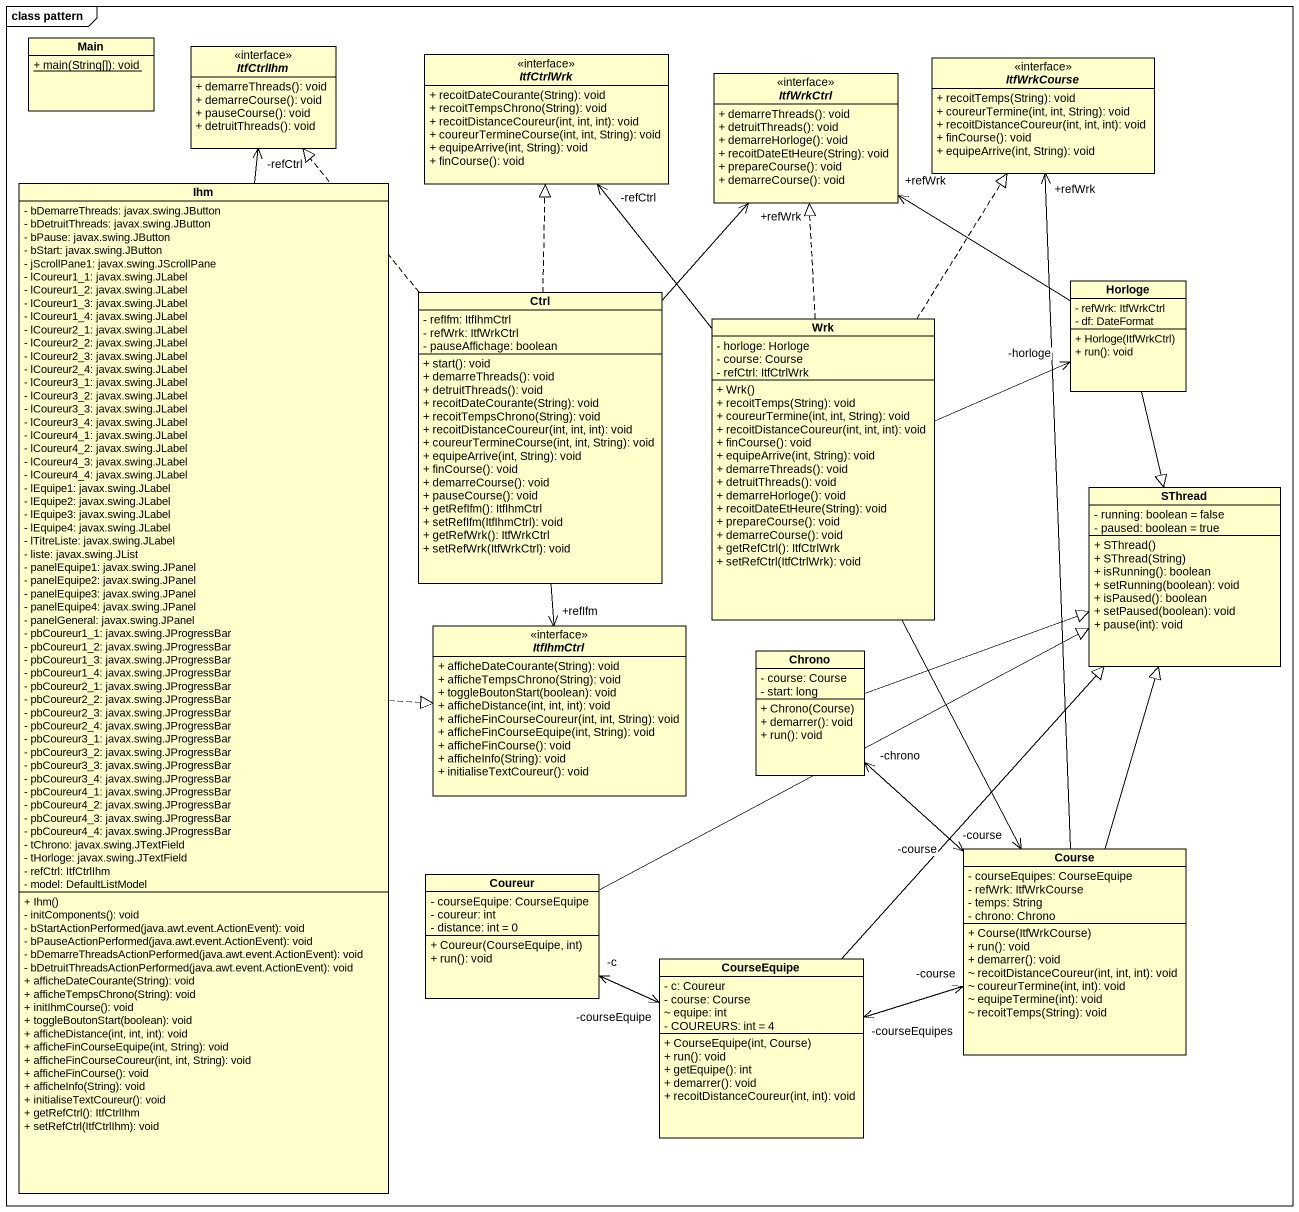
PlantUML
@startuml
mainframe class pattern
hide circle
hide empty members
skinparam classAttributeIconSize 0
class Main {
  {static} + main(String[]): void
}
interface ItfCtrlIhm <<interface>> {
  + demarreThreads(): void
  + demarreCourse(): void
  + pauseCourse(): void
  + detruitThreads(): void
}
interface ItfCtrlWrk <<interface>> {
  + recoitDateCourante(String): void
  + recoitTempsChrono(String): void
  + recoitDistanceCoureur(int, int, int): void
  + coureurTermineCourse(int, int, String): void
  + equipeArrive(int, String): void
  + finCourse(): void
}
interface ItfWrkCtrl <<interface>> {
  + demarreThreads(): void
  + detruitThreads(): void
  + demarreHorloge(): void
  + recoitDateEtHeure(String): void
  + prepareCourse(): void
  + demarreCourse(): void
}
interface ItfWrkCourse <<interface>> {
  + recoitTemps(String): void
  + coureurTermine(int, int, String): void
  + recoitDistanceCoureur(int, int, int): void
  + finCourse(): void
  + equipeArrive(int, String): void
}
class Ihm {
  - bDemarreThreads: javax.swing.JButton
  - bDetruitThreads: javax.swing.JButton
  - bPause: javax.swing.JButton
  - bStart: javax.swing.JButton
  - jScrollPane1: javax.swing.JScrollPane
  - lCoureur1_1: javax.swing.JLabel
  - lCoureur1_2: javax.swing.JLabel
  - lCoureur1_3: javax.swing.JLabel
  - lCoureur1_4: javax.swing.JLabel
  - lCoureur2_1: javax.swing.JLabel
  - lCoureur2_2: javax.swing.JLabel
  - lCoureur2_3: javax.swing.JLabel
  - lCoureur2_4: javax.swing.JLabel
  - lCoureur3_1: javax.swing.JLabel
  - lCoureur3_2: javax.swing.JLabel
  - lCoureur3_3: javax.swing.JLabel
  - lCoureur3_4: javax.swing.JLabel
  - lCoureur4_1: javax.swing.JLabel
  - lCoureur4_2: javax.swing.JLabel
  - lCoureur4_3: javax.swing.JLabel
  - lCoureur4_4: javax.swing.JLabel
  - lEquipe1: javax.swing.JLabel
  - lEquipe2: javax.swing.JLabel
  - lEquipe3: javax.swing.JLabel
  - lEquipe4: javax.swing.JLabel
  - lTitreListe: javax.swing.JLabel
  - liste: javax.swing.JList
  - panelEquipe1: javax.swing.JPanel
  - panelEquipe2: javax.swing.JPanel
  - panelEquipe3: javax.swing.JPanel
  - panelEquipe4: javax.swing.JPanel
  - panelGeneral: javax.swing.JPanel
  - pbCoureur1_1: javax.swing.JProgressBar
  - pbCoureur1_2: javax.swing.JProgressBar
  - pbCoureur1_3: javax.swing.JProgressBar
  - pbCoureur1_4: javax.swing.JProgressBar
  - pbCoureur2_1: javax.swing.JProgressBar
  - pbCoureur2_2: javax.swing.JProgressBar
  - pbCoureur2_3: javax.swing.JProgressBar
  - pbCoureur2_4: javax.swing.JProgressBar
  - pbCoureur3_1: javax.swing.JProgressBar
  - pbCoureur3_2: javax.swing.JProgressBar
  - pbCoureur3_3: javax.swing.JProgressBar
  - pbCoureur3_4: javax.swing.JProgressBar
  - pbCoureur4_1: javax.swing.JProgressBar
  - pbCoureur4_2: javax.swing.JProgressBar
  - pbCoureur4_3: javax.swing.JProgressBar
  - pbCoureur4_4: javax.swing.JProgressBar
  - tChrono: javax.swing.JTextField
  - tHorloge: javax.swing.JTextField
  - refCtrl: ItfCtrlIhm
  - model: DefaultListModel
  + Ihm()
  - initComponents(): void
  - bStartActionPerformed(java.awt.event.ActionEvent): void
  - bPauseActionPerformed(java.awt.event.ActionEvent): void
  - bDemarreThreadsActionPerformed(java.awt.event.ActionEvent): void
  - bDetruitThreadsActionPerformed(java.awt.event.ActionEvent): void
  + afficheDateCourante(String): void
  + afficheTempsChrono(String): void
  + initIhmCourse(): void
  + toggleBoutonStart(boolean): void
  + afficheDistance(int, int, int): void
  + afficheFinCourseEquipe(int, String): void
  + afficheFinCourseCoureur(int, int, String): void
  + afficheFinCourse(): void
  + afficheInfo(String): void
  + initialiseTextCoureur(): void
  + getRefCtrl(): ItfCtrlIhm
  + setRefCtrl(ItfCtrlIhm): void
}
class Horloge {
  - refWrk: ItfWrkCtrl
  - df: DateFormat
  + Horloge(ItfWrkCtrl)
  + run(): void
}
class Ctrl {
  - refIfm: ItfIhmCtrl
  - refWrk: ItfWrkCtrl
  - pauseAffichage: boolean
  + start(): void
  + demarreThreads(): void
  + detruitThreads(): void
  + recoitDateCourante(String): void
  + recoitTempsChrono(String): void
  + recoitDistanceCoureur(int, int, int): void
  + coureurTermineCourse(int, int, String): void
  + equipeArrive(int, String): void
  + finCourse(): void
  + demarreCourse(): void
  + pauseCourse(): void
  + getRefIfm(): ItfIhmCtrl
  + setRefIfm(ItfIhmCtrl): void
  + getRefWrk(): ItfWrkCtrl
  + setRefWrk(ItfWrkCtrl): void
}
class Wrk {
  - horloge: Horloge
  - course: Course
  - refCtrl: ItfCtrlWrk
  + Wrk()
  + recoitTemps(String): void
  + coureurTermine(int, int, String): void
  + recoitDistanceCoureur(int, int, int): void
  + finCourse(): void
  + equipeArrive(int, String): void
  + demarreThreads(): void
  + detruitThreads(): void
  + demarreHorloge(): void
  + recoitDateEtHeure(String): void
  + prepareCourse(): void
  + demarreCourse(): void
  + getRefCtrl(): ItfCtrlWrk
  + setRefCtrl(ItfCtrlWrk): void
}
class SThread {
  - running: boolean = false
  - paused: boolean = true
  + SThread()
  + SThread(String)
  + isRunning(): boolean
  + setRunning(boolean): void
  + isPaused(): boolean
  + setPaused(boolean): void
  + pause(int): void
}
interface ItfIhmCtrl <<interface>> {
  + afficheDateCourante(String): void
  + afficheTempsChrono(String): void
  + toggleBoutonStart(boolean): void
  + afficheDistance(int, int, int): void
  + afficheFinCourseCoureur(int, int, String): void
  + afficheFinCourseEquipe(int, String): void
  + afficheFinCourse(): void
  + afficheInfo(String): void
  + initialiseTextCoureur(): void
}
class Chrono {
  - course: Course
  - start: long
  + Chrono(Course)
  + demarrer(): void
  + run(): void
}
class Course {
  - courseEquipes: CourseEquipe
  - refWrk: ItfWrkCourse
  - temps: String
  - chrono: Chrono
  + Course(ItfWrkCourse)
  + run(): void
  + demarrer(): void
  ~ recoitDistanceCoureur(int, int, int): void
  ~ coureurTermine(int, int): void
  ~ equipeTermine(int): void
  ~ recoitTemps(String): void
}
class Coureur {
  - courseEquipe: CourseEquipe
  - coureur: int
  - distance: int = 0
  + Coureur(CourseEquipe, int)
  + run(): void
}
class CourseEquipe {
  - c: Coureur
  - course: Course
  ~ equipe: int
  - COUREURS: int = 4
  + CourseEquipe(int, Course)
  + run(): void
  + getEquipe(): int
  + demarrer(): void
  + recoitDistanceCoureur(int, int): void
}
Ihm -up-> "-refCtrl" ItfCtrlIhm
Ihm .right.|> ItfIhmCtrl
Horloge -up-> "+refWrk" ItfWrkCtrl
Horloge --|> SThread
Ctrl .up.|> ItfCtrlIhm
Ctrl .up.|> ItfCtrlWrk
Ctrl -up-> "+refWrk" ItfWrkCtrl
Ctrl --> "+refIfm" ItfIhmCtrl
Wrk -up-> "-refCtrl" ItfCtrlWrk
Wrk .up.|> ItfWrkCtrl
Wrk .up.|> ItfWrkCourse
Wrk -right-> "-horloge" Horloge
Wrk --> "-course" Course
Chrono -right-|> SThread
Chrono --> "-course" Course
Course -up-> "+refWrk" ItfWrkCourse
Course -up-|> SThread
Course -up-> "-chrono" Chrono
Course -left-> "-courseEquipes" CourseEquipe
Coureur -right-|> SThread
Coureur -right-> "-courseEquipe" CourseEquipe
CourseEquipe -up-|> SThread
CourseEquipe -right-> "-course" Course
CourseEquipe -left-> "-c" Coureur
@enduml
